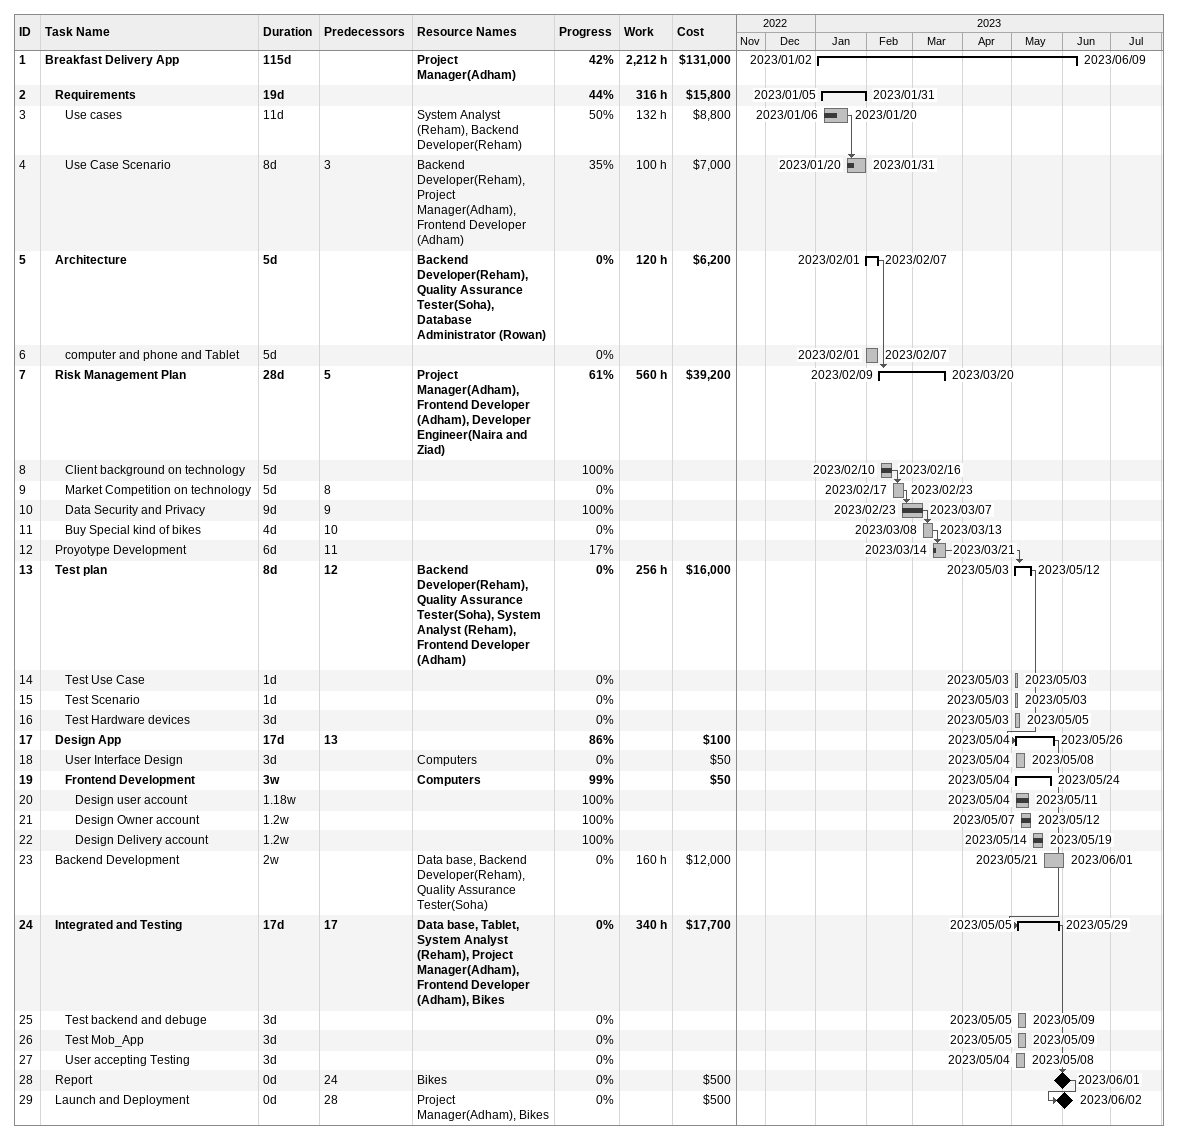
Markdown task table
| ID | Level | Task | Duration | Start | Finish | Predecessors | Resources | % complete | Work (h) | Cost ($) |
|---|---|---|---|---|---|---|---|---|---|---|
| 1 | 1 | **Breakfast Delivery App** | 115d | 2023-01-02 | 2023-06-09 |  | Project Manager(Adham) | 42 | 2212 | 131000 |
| 2 | 2 | **Requirements** | 19d | 2023-01-05 | 2023-01-31 |  |  | 44 | 316 | 15800 |
| 3 | 3 | Use cases | 11d | 2023-01-06 | 2023-01-20 |  | System Analyst (Reham), Backend Developer(Reham) | 50 | 132 | 8800 |
| 4 | 3 | Use Case Scenario | 8d | 2023-01-20 | 2023-01-31 | 3 | Backend Developer(Reham), Project Manager(Adham), Frontend Developer (Adham) | 35 | 100 | 7000 |
| 5 | 2 | **Architecture** | 5d | 2023-02-01 | 2023-02-07 |  | Backend Developer(Reham), Quality Assurance Tester(Soha), Database Administrator (Rowan) | 0 | 120 | 6200 |
| 6 | 3 | computer and phone and Tablet | 5d | 2023-02-01 | 2023-02-07 |  |  | 0 |  |  |
| 7 | 2 | **Risk Management Plan** | 28d | 2023-02-09 | 2023-03-20 | 5 | Project Manager(Adham), Frontend Developer (Adham), Developer Engineer(Naira and Ziad) | 61 | 560 | 39200 |
| 8 | 3 | Client background on technology | 5d | 2023-02-10 | 2023-02-16 |  |  | 100 |  |  |
| 9 | 3 | Market Competition on technology | 5d | 2023-02-17 | 2023-02-23 | 8 |  | 0 |  |  |
| 10 | 3 | Data Security and Privacy | 9d | 2023-02-23 | 2023-03-07 | 9 |  | 100 |  |  |
| 11 | 3 | Buy Special kind of bikes | 4d | 2023-03-08 | 2023-03-13 | 10 |  | 0 |  |  |
| 12 | 2 | Proyotype Development | 6d | 2023-03-14 | 2023-03-21 | 11 |  | 17 |  |  |
| 13 | 2 | **Test plan** | 8d | 2023-05-03 | 2023-05-12 | 12 | Backend Developer(Reham), Quality Assurance Tester(Soha), System Analyst (Reham), Frontend Developer (Adham) | 0 | 256 | 16000 |
| 14 | 3 | Test Use Case | 1d | 2023-05-03 | 2023-05-03 |  |  | 0 |  |  |
| 15 | 3 | Test Scenario | 1d | 2023-05-03 | 2023-05-03 |  |  | 0 |  |  |
| 16 | 3 | Test Hardware devices | 3d | 2023-05-03 | 2023-05-05 |  |  | 0 |  |  |
| 17 | 2 | **Design App** | 17d | 2023-05-04 | 2023-05-26 | 13 |  | 86 |  | 100 |
| 18 | 3 | User Interface Design | 3d | 2023-05-04 | 2023-05-08 |  | Computers | 0 |  | 50 |
| 19 | 3 | **Frontend Development** | 3w | 2023-05-04 | 2023-05-24 |  | Computers | 99 |  | 50 |
| 20 | 4 | Design user account | 1.18w | 2023-05-04 | 2023-05-11 |  |  | 100 |  |  |
| 21 | 4 | Design Owner account | 1.2w | 2023-05-07 | 2023-05-12 |  |  | 100 |  |  |
| 22 | 4 | Design Delivery account | 1.2w | 2023-05-14 | 2023-05-19 |  |  | 100 |  |  |
| 23 | 2 | Backend Development | 2w | 2023-05-21 | 2023-06-01 |  | Data base, Backend Developer(Reham), Quality Assurance Tester(Soha) | 0 | 160 | 12000 |
| 24 | 2 | **Integrated and Testing** | 17d | 2023-05-05 | 2023-05-29 | 17 | Data base, Tablet, System Analyst (Reham), Project Manager(Adham), Frontend Developer (Adham), Bikes | 0 | 340 | 17700 |
| 25 | 3 | Test backend and debuge | 3d | 2023-05-05 | 2023-05-09 |  |  | 0 |  |  |
| 26 | 3 | Test Mob_App | 3d | 2023-05-05 | 2023-05-09 |  |  | 0 |  |  |
| 27 | 3 | User accepting Testing | 3d | 2023-05-04 | 2023-05-08 |  |  | 0 |  |  |
| 28 | 2 | Report | 0d | 2023-06-01 | 2023-06-01 | 24 | Bikes | 0 |  | 500 |
| 29 | 2 | Launch and Deployment | 0d | 2023-06-02 | 2023-06-02 | 28 | Project Manager(Adham), Bikes | 0 |  | 500 |
